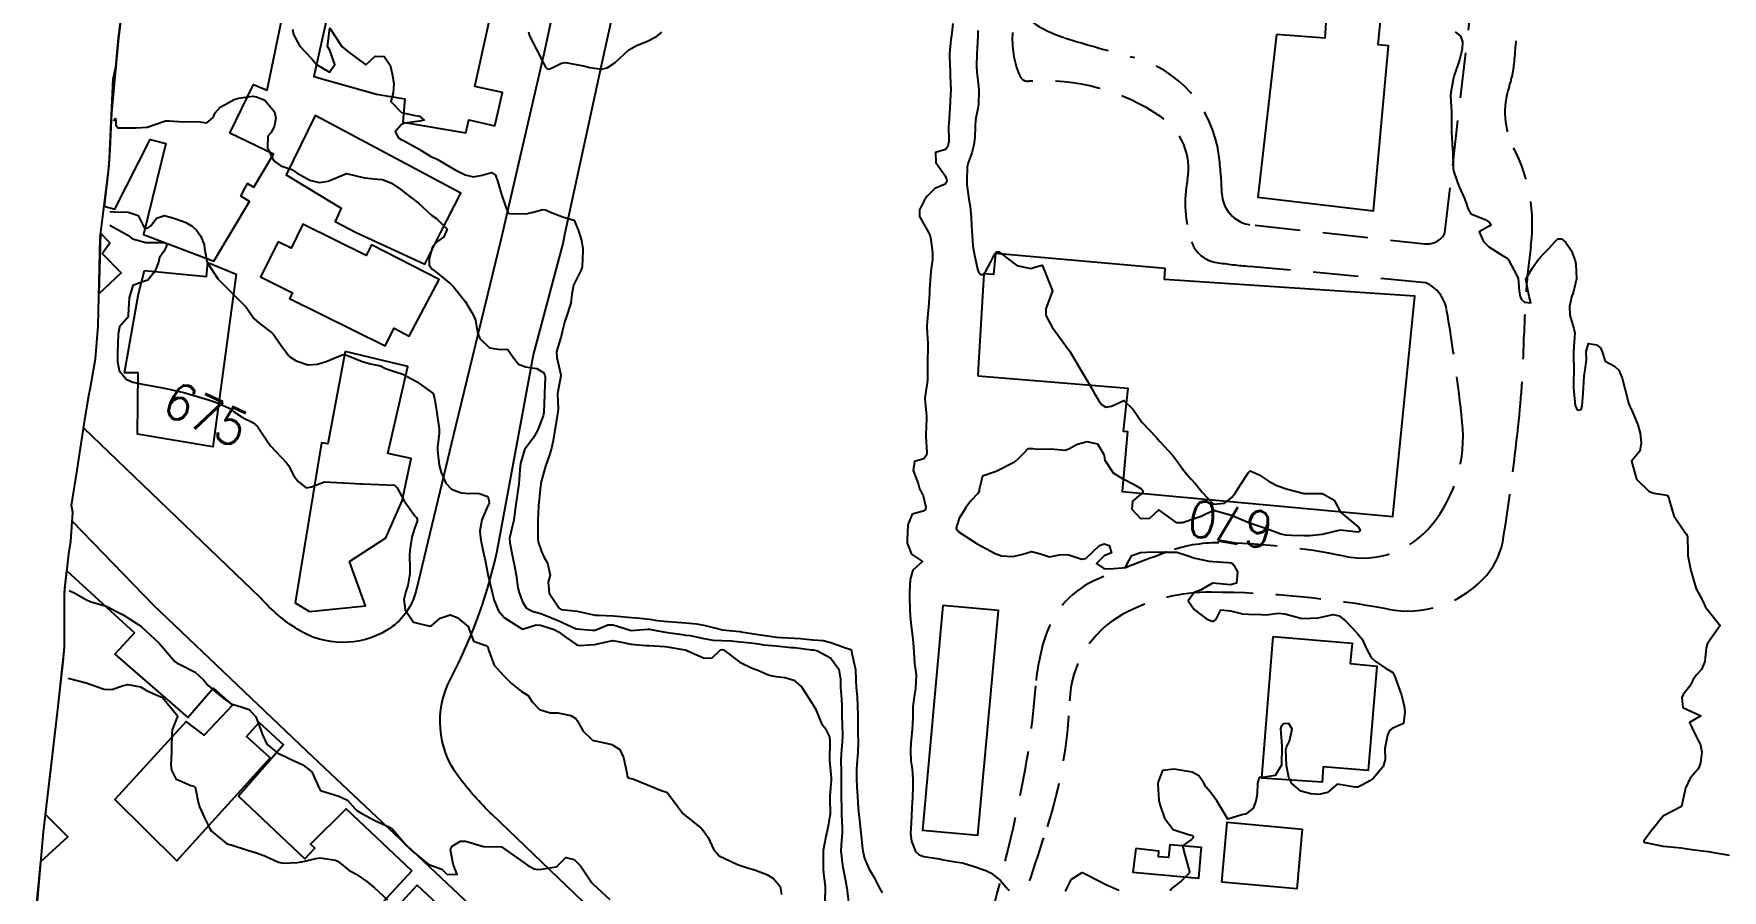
# Model space of a CAD drawing. Header units: metres. Extents: x 298520 to 308411, y 7433745 to 7450750.
# Drawn here: x 300229.9 to 300416, y 7446177.2 to 7446271.7 of the extents above; entities that cross this region are included whole.
import ezdxf
from ezdxf.enums import TextEntityAlignment as Align

# ---------------------------------------------------------------- set-up
doc = ezdxf.new("R2010")
doc.units = ezdxf.units.M
doc.header["$LTSCALE"] = 10
doc.linetypes.add('DASHED', pattern=[0.75, 0.5, -0.25])
for name, color, linetype in [('Area', 45, 'Continuous'), ('Cotas', 45, 'Continuous'), ('Curvas de Nivel 1m', 11, 'Continuous'), ('Curvas de Nivel 5m', 15, 'Continuous'), ('Edificações', 30, 'Continuous'), ('Vias Primárias', 230, 'Continuous'), ('Vias Secundárias', 230, 'DASHED')]:
    doc.layers.add(name, color=color, linetype=linetype)
doc.styles.add('Style-STANDARD', font='STANDARD.shx')

msp = doc.modelspace()

# ---------------------------------------------------------------- linework, layer by layer
at = {"layer": 'Area'}
msp.add_polyline3d([(300230.27, 7446175.63, 683.62), (300230.97, 7446183.68, 679.78), (300232.6, 7446197.51, 679.99), (300233.3, 7446204.05, 680.42), (300233.27, 7446210.06, 676.9), (300233.78, 7446214.33, 675.45), (300233.98, 7446215.68, 676.4), (300234.21, 7446218.93, 675.37), (300234.05, 7446219.64, 675.31), (300234.69, 7446223.55, 675.14), (300234.98, 7446225.49, 675.03), (300235.61, 7446229.59, 678.17), (300236, 7446231.96, 676.95), (300236.12, 7446232.47, 677.21), (300236.7, 7446235.82, 675.6), (300237, 7446239.41, 678.09), (300237.21, 7446249.15, 675.05), (300238.2, 7446257.13, 673.59), (300238.66, 7446266.71, 672.76), (300238.96, 7446267.99, 672.73), (300239.23, 7446271.22, 672.77), (300240.27, 7446279.22, 678.83)], dxfattribs=at)
at = {"layer": 'Curvas de Nivel 1m', "flags": 128}
for points, elevation in [([(300258.4, 7446272.18), (300258.54, 7446271.57), (300259.23, 7446270.31), (300260.5, 7446268.95), (300261.06, 7446268.29), (300262.48, 7446267.42), (300263.1, 7446268.27), (300262.52, 7446269.84), (300262.27, 7446270.27), (300262.54, 7446272.27), (300263.85, 7446270.26), (300264.51, 7446269.72), (300266.49, 7446268.23), (300267.53, 7446269.19), (300268.51, 7446269.15), (300269.19, 7446268.19), (300269.41, 7446267.26), (300269.57, 7446266.19), (300269.51, 7446265.14), (300269.24, 7446264.19), (300270.44, 7446263), (300271.93, 7446262.67), (300272.43, 7446262.58), (300272.92, 7446262.15), (300272.42, 7446262.01), (300270.8, 7446261.79), (300270.42, 7446261.67), (300269.73, 7446260.87), (300270.1, 7446260.18), (300270.4, 7446260.01), (300270.73, 7446259.85), (300272.38, 7446258.94), (300273.65, 7446258.14), (300274.17, 7446257.93), (300274.37, 7446257.84), (300275.1, 7446257.39), (300276.36, 7446256.68), (300277.44, 7446256.1), (300278.35, 7446255.89), (300279.31, 7446256.08), (300280.36, 7446256.38), (300280.79, 7446256.06), (300281.05, 7446255.35), (300281.4, 7446254.05), (300282.01, 7446252.34), (300282.14, 7446252.04), (300282.3, 7446251.86), (300284.11, 7446251.82), (300284.3, 7446251.84), (300284.44, 7446251.87), (300284.95, 7446252), (300286.01, 7446252.29), (300286.31, 7446252.27), (300286.84, 7446251.98), (300288.3, 7446251.45), (300289.47, 7446251.13), (300289.95, 7446249.94), (300290.27, 7446248.89), (300290.42, 7446247.94), (300290.43, 7446247.76), (300290.33, 7446245.94), (300290.32, 7446245.85), (300290.23, 7446245.63), (300289.37, 7446243.95), (300289.19, 7446242.96), (300289.1, 7446241.96), (300288.58, 7446240.38), (300288.42, 7446239.97), (300288.15, 7446238.81), (300287.98, 7446238.13), (300287.93, 7446237.97), (300287.5, 7446236.6), (300287.54, 7446235.98), (300288.01, 7446234.05), (300288.01, 7446233.97), (300287.68, 7446232.37), (300287.64, 7446231.97), (300287.7, 7446230.32), (300287.67, 7446229.97), (300287.43, 7446228.58), (300287.33, 7446227.98), (300287.15, 7446226.84), (300286.96, 7446225.98), (300286.74, 7446225.23), (300286.31, 7446223.99), (300286.23, 7446223.72), (300285.95, 7446222.67), (300285.8, 7446222.14), (300285.77, 7446221.99), (300285.75, 7446221.8), (300285.57, 7446220), (300285.54, 7446219.61), (300285.46, 7446218), (300285.45, 7446216.42), (300285.46, 7446216), (300285.51, 7446215.64), (300285.86, 7446214.59), (300286.13, 7446213.99), (300286.52, 7446213.31), (300286.83, 7446211.98), (300286.61, 7446211.19), (300286.71, 7446209.98), (300287.79, 7446208.33), (300288.02, 7446208.2), (300289.78, 7446208.01), (300290.11, 7446207.94), (300291.78, 7446207.58), (300292.13, 7446207.57), (300293.78, 7446207.51), (300294.21, 7446207.46), (300295.77, 7446207.32), (300296.36, 7446207.28), (300297.77, 7446207.11), (300298.62, 7446206.99), (300299.77, 7446206.88), (300300.77, 7446206.81), (300301.77, 7446206.74), (300302.94, 7446206.61), (300303.76, 7446206.47), (300305.5, 7446206.01), (300305.76, 7446205.96), (300307.73, 7446205.75), (300307.75, 7446205.75), (300307.87, 7446205.73), (300309.75, 7446205.45), (300311.27, 7446205.21), (300311.75, 7446205.15), (300312.31, 7446205.11), (300313.75, 7446205.04), (300314.42, 7446204.98), (300315.75, 7446204.86), (300316.89, 7446204.76), (300317.74, 7446204.57), (300319.37, 7446203.96), (300319.74, 7446203.87), (300319.94, 7446203.79), (300320.03, 7446203.59), (300320.11, 7446203.2), (300320.46, 7446201.58), (300320.51, 7446200.4), (300320.53, 7446199.58), (300320.64, 7446198.55), (300320.69, 7446197.57), (300320.71, 7446196.51), (300320.72, 7446195.57), (300320.74, 7446194.68), (300320.76, 7446193.57), (300320.73, 7446192.44), (300320.64, 7446191.57), (300320.59, 7446190.59), (300320.59, 7446189.57), (300320.62, 7446188.64), (300320.69, 7446187.57), (300320.78, 7446186.31), (300320.85, 7446185.57), (300320.92, 7446184.98), (300321.06, 7446183.57), (300321.25, 7446181.8), (300321.27, 7446181.57), (300321.46, 7446180.75), (300321.99, 7446179.56), (300322.51, 7446178.63), (300323.07, 7446177.55), (300323.41, 7446176.96)], 672), ([(300284.41, 7446271.88), (300284.54, 7446271.45), (300285.27, 7446270), (300286.07, 7446268.42), (300286.3, 7446267.99), (300286.49, 7446267.8), (300286.71, 7446267.77), (300287.18, 7446267.98), (300288.07, 7446268.41), (300288.5, 7446268.5), (300290.27, 7446268.17), (300290.5, 7446268.12), (300291.18, 7446267.93), (300292.49, 7446267.75), (300293.11, 7446267.91), (300293.94, 7446268.46), (300294.51, 7446268.99), (300294.97, 7446269.43), (300295.5, 7446269.88), (300296.13, 7446270.27), (300296.53, 7446270.45), (300297.55, 7446270.84), (300298.54, 7446271.36), (300299.12, 7446271.84)], 671), ([(300331.2, 7446272.81), (300331.05, 7446271.45), (300330.97, 7446271.02), (300330.83, 7446269.46), (300330.83, 7446269.15), (300330.9, 7446267.46), (300330.92, 7446267.02), (300330.97, 7446265.46), (300330.95, 7446264.97), (300330.86, 7446263.46), (300330.74, 7446261.78), (300330.73, 7446261.47), (300330.74, 7446259.8), (300330.69, 7446259.47), (300330.63, 7446259.23), (300330.39, 7446258.91), (300329.29, 7446258.58), (300329.32, 7446257.48), (300330.36, 7446255.99), (300330.51, 7446255.62), (300330.53, 7446255.47), (300330.5, 7446255.31), (300330.35, 7446255.1), (300329.21, 7446254.61), (300328.33, 7446253.74), (300328.22, 7446253.59), (300328.15, 7446253.49), (300327.54, 7446252.27), (300327.52, 7446251.5), (300328.29, 7446250.17), (300328.67, 7446249.49), (300328.79, 7446248.97), (300328.95, 7446247.48), (300328.94, 7446246.79), (300328.79, 7446245.48), (300328.73, 7446244.98), (300328.62, 7446243.49), (300328.61, 7446243.08), (300328.53, 7446241.49), (300328.49, 7446241.18), (300328.32, 7446239.49), (300328.32, 7446239.33), (300328.43, 7446237.49), (300328.43, 7446237.19), (300328.39, 7446235.49), (300328.39, 7446235.21), (300328.39, 7446233.49), (300328.37, 7446233.2), (300328.12, 7446231.49), (300328.12, 7446231.44), (300328.28, 7446229.49), (300328.28, 7446229.24), (300328.24, 7446227.49), (300328.24, 7446227.26), (300328.33, 7446225.49), (300328.29, 7446225.19), (300327.99, 7446224.81), (300326.97, 7446224.51), (300326.83, 7446223.5), (300327.37, 7446222.07), (300327.53, 7446221.5), (300327.67, 7446221.22), (300327.94, 7446220.74), (300328.22, 7446219.49), (300328.19, 7446219.22), (300327.92, 7446219.02), (300326.72, 7446218.7), (300326.24, 7446217.51), (300326.18, 7446215.82), (300326.18, 7446215.52), (300326.64, 7446214.28), (300327.85, 7446213.49), (300326.8, 7446212.54), (300326.51, 7446211.51), (300326.44, 7446210.14), (300326.43, 7446209.51), (300326.46, 7446208.18), (300326.48, 7446207.51), (300326.56, 7446206.72), (300326.71, 7446205.51), (300326.81, 7446204.57), (300326.9, 7446203.5), (300326.98, 7446202.24), (300327.1, 7446201.5), (300327.16, 7446200.96), (300327.08, 7446199.5), (300326.99, 7446198.81), (300326.8, 7446197.5), (300326.78, 7446196.37), (300326.77, 7446195.5), (300326.69, 7446194.57), (300326.58, 7446193.51), (300326.52, 7446192.58), (300326.57, 7446191.51), (300326.71, 7446190.64), (300326.79, 7446189.5), (300326.79, 7446188.73), (300326.76, 7446187.5), (300326.69, 7446186.34), (300326.65, 7446185.5), (300326.62, 7446184.62), (300326.55, 7446183.5), (300326.63, 7446182.65), (300327.1, 7446181.5), (300327.47, 7446181.13), (300327.99, 7446180.96), (300329.46, 7446180.73), (300330.37, 7446180.54), (300331.45, 7446180.37), (300332.26, 7446180.25), (300333.45, 7446179.9), (300334.83, 7446179.41), (300335.44, 7446179.12), (300336.4, 7446178.35), (300337.27, 7446177.37), (300337.42, 7446177.22)], 671), ([(300386.55, 7446271.87), (300387.15, 7446271.39), (300387.37, 7446270.79), (300387.34, 7446269.98), (300387.03, 7446268.79), (300386.5, 7446267.16), (300386.42, 7446266.88), (300386.4, 7446266.8), (300386.08, 7446265.2), (300386.05, 7446264.8), (300386.15, 7446263.1), (300386.16, 7446262.8), (300386.15, 7446261.08), (300386.16, 7446260.8), (300386.28, 7446258.91), (300386.29, 7446258.8), (300386.34, 7446256.83), (300386.34, 7446256.8), (300386.37, 7446256.55), (300386.82, 7446255.25), (300387.02, 7446254.79), (300387.6, 7446253.51), (300387.85, 7446252.78), (300387.95, 7446252.41), (300388.31, 7446251.8), (300389.87, 7446251.19), (300390.3, 7446250.88), (300390.41, 7446250.75), (300390.49, 7446250.56), (300390.3, 7446250.44), (300389.21, 7446249.84), (300389.68, 7446248.76), (300390.27, 7446248.17), (300391.79, 7446247.2), (300392.26, 7446246.97), (300392.38, 7446246.86), (300392.45, 7446246.73), (300393.08, 7446245.56), (300393.52, 7446244.71), (300393.62, 7446243.3), (300393.72, 7446242.71), (300393.88, 7446242.38), (300394.2, 7446242.08), (300394.9, 7446241.99), (300394.74, 7446242.69), (300394.35, 7446244.58), (300394.38, 7446244.7), (300395.08, 7446245.86), (300395.68, 7446246.69), (300395.93, 7446247.01), (300396.26, 7446247.37), (300396.93, 7446248.01), (300397.51, 7446248.67), (300397.89, 7446249.06), (300398.28, 7446249.04), (300398.78, 7446248.65), (300399.37, 7446247.75), (300399.79, 7446246.64), (300399.88, 7446246.27), (300399.95, 7446244.63), (300399.6, 7446243.25), (300399.38, 7446242.64), (300399.15, 7446241.6), (300399.21, 7446240.64), (300399.64, 7446239.16), (300399.74, 7446238.64), (300399.73, 7446238.22), (300399.61, 7446236.64), (300399.6, 7446236.11), (300399.64, 7446234.64), (300399.59, 7446233.13), (300399.62, 7446232.64), (300399.66, 7446232.21), (300399.8, 7446230.63), (300400.06, 7446230.15), (300400.46, 7446230.23), (300400.56, 7446230.63), (300400.66, 7446232.04), (300400.72, 7446232.62), (300400.78, 7446233.95), (300400.88, 7446234.62), (300401.04, 7446235.7), (300400.99, 7446236.62), (300401.25, 7446237.51), (300402.14, 7446237.36), (300402.59, 7446237.05), (300402.77, 7446236.6), (300403.11, 7446235.58), (300404.12, 7446235.03), (300404.61, 7446234.58), (300404.99, 7446233.68), (300405.27, 7446232.57), (300405.67, 7446230.96), (300405.8, 7446230.56), (300406.06, 7446230.05), (300406.71, 7446228.55), (300406.95, 7446227.63), (300407.05, 7446226.55), (300406.91, 7446225.65), (300405.99, 7446224.56), (300406.54, 7446222.55), (300407.95, 7446221.19), (300408.45, 7446221.03), (300409.95, 7446220.79), (300410.12, 7446220.51), (300410.16, 7446220.29), (300410.67, 7446218.5), (300411.89, 7446216.7), (300412.05, 7446216.49), (300412.19, 7446216.19), (300412.22, 7446214.49), (300412.22, 7446214.13), (300412.53, 7446212.48), (300412.83, 7446211.48), (300413.12, 7446210.48), (300413.81, 7446209.2), (300414.04, 7446208.7), (300414.17, 7446208.46), (300415.77, 7446206.44), (300414.38, 7446204.46), (300414.24, 7446203.96), (300414.09, 7446202.46), (300413.71, 7446201.58), (300413.18, 7446201), (300412.78, 7446200.48), (300412.43, 7446199.75), (300411.69, 7446198.81), (300411.56, 7446198.49), (300411.67, 7446197.38), (300413.65, 7446196.47), (300412.39, 7446195.73), (300412.97, 7446194.48), (300413.61, 7446193.27), (300413.75, 7446192.47), (300413.59, 7446191.27), (300413.39, 7446190.66), (300413.25, 7446190.47), (300412.47, 7446189.58), (300411.95, 7446188.49), (300411.87, 7446188.17), (300411.53, 7446186.49), (300409.52, 7446185.45), (300409.1, 7446184.94), (300408.8, 7446184.53), (300408.21, 7446183.83), (300407.5, 7446182.88), (300407.35, 7446182.68), (300407.38, 7446182.54), (300407.49, 7446182.5), (300407.55, 7446182.49), (300409.49, 7446182.11), (300409.92, 7446182.08), (300411.48, 7446181.93), (300412.15, 7446181.82), (300413.48, 7446181.64), (300414.44, 7446181.5), (300415.48, 7446181.32), (300416.79, 7446181.11)], 669), ([(300238.71, 7446262.02), (300238.87, 7446262.32), (300238.96, 7446262.16), (300238.94, 7446261.61), (300239.15, 7446261.29), (300240.41, 7446261.28), (300241.17, 7446261.29), (300242.41, 7446261.35), (300243.26, 7446261.66), (300244.42, 7446262.06), (300244.83, 7446262.08), (300246.42, 7446261.97), (300247.95, 7446261.98), (300248.42, 7446261.92), (300248.99, 7446261.86), (300249.66, 7446262.43), (300249.9, 7446262.96), (300250.44, 7446263.56), (300250.98, 7446263.88), (300251.98, 7446264.4), (300252.45, 7446264.55), (300254.04, 7446264.79), (300254.46, 7446264.72), (300255.35, 7446264.36), (300256.43, 7446263.05), (300256.59, 7446262.35), (300256.41, 7446261.39), (300256.01, 7446260.75), (300255.68, 7446260.36), (300255.66, 7446259.08), (300255.99, 7446258.35), (300256.37, 7446257.65), (300257.12, 7446257.1), (300258.36, 7446256.71), (300258.92, 7446256.31), (300260.34, 7446255.51), (300261.37, 7446255.27), (300262.34, 7446255.4), (300264.35, 7446256.25), (300266.35, 7446255.78), (300267.78, 7446255.64), (300268.35, 7446255.61), (300269.33, 7446255.21), (300270.34, 7446254.5), (300270.76, 7446254.18), (300272.32, 7446252.97), (300273.24, 7446252.15), (300273.79, 7446251.63), (300274.29, 7446251.31), (300275.48, 7446250.12), (300275.11, 7446249.28), (300274.27, 7446248.67), (300273.86, 7446248.14), (300273.47, 7446246.92), (300273.47, 7446246.14), (300273.81, 7446245.71), (300274.23, 7446245.43), (300275.84, 7446244.11), (300276.21, 7446243.74), (300277.49, 7446242.1), (300278.17, 7446240.94), (300278.47, 7446240.39), (300278.58, 7446240.08), (300278.79, 7446238.72), (300279.06, 7446238.08), (300280.13, 7446237.04), (300281.33, 7446236.85), (300282.13, 7446236.9), (300282.7, 7446236.03), (300283.31, 7446235.23), (300284.1, 7446234.96), (300285.35, 7446234.75), (300286.1, 7446234.29), (300286.24, 7446233.99), (300286.26, 7446233.82), (300286.18, 7446231.99), (300286.18, 7446231.87), (300286.13, 7446229.99), (300286.12, 7446229.91), (300286.04, 7446229.55), (300285.46, 7446228), (300284.94, 7446227.08), (300284.12, 7446226.02), (300283.99, 7446225.79), (300283.58, 7446224.42), (300283.52, 7446224.02), (300283.4, 7446222.57), (300283.35, 7446222.03), (300283.18, 7446220.77), (300283.08, 7446220.03), (300282.94, 7446219), (300282.8, 7446218.03), (300282.64, 7446217.29), (300282.35, 7446216.04), (300282.36, 7446215.55), (300282.67, 7446214.03), (300282.9, 7446212.97), (300283.08, 7446212.03), (300283.27, 7446210.57), (300283.39, 7446210.02), (300283.79, 7446208.96), (300284.16, 7446208.38), (300284.83, 7446208), (300285.78, 7446207.74), (300286.14, 7446207.62), (300287.77, 7446206.93), (300289.61, 7446206.09), (300289.75, 7446206.05), (300291.41, 7446205.93), (300291.73, 7446205.9), (300291.75, 7446205.91), (300291.78, 7446205.92), (300293.16, 7446206.51), (300293.76, 7446206.5), (300295.74, 7446205.89), (300297.58, 7446206.03), (300297.76, 7446206.02), (300298.67, 7446205.84), (300299.75, 7446205.64), (300301.37, 7446205.43), (300301.75, 7446205.38), (300302.24, 7446205.31), (300303.75, 7446205), (300304.8, 7446204.82), (300305.74, 7446204.77), (300306.75, 7446204.73), (300307.74, 7446204.64), (300308.95, 7446204.51), (300309.74, 7446204.4), (300310.35, 7446204.31), (300311.74, 7446204.17), (300313.38, 7446204.02), (300313.74, 7446203.99), (300315.61, 7446203.76), (300315.73, 7446203.75), (300315.83, 7446203.74), (300316.3, 7446203.63), (300317.72, 7446202.87), (300318.65, 7446201.6), (300318.83, 7446200.47), (300318.82, 7446199.6), (300318.93, 7446198.34), (300318.97, 7446197.6), (300318.98, 7446196.26), (300318.99, 7446195.6), (300319.03, 7446194.19), (300319.01, 7446193.6), (300318.9, 7446192.29), (300318.86, 7446191.6), (300318.88, 7446190.29), (300318.9, 7446189.6), (300318.9, 7446188.24), (300318.89, 7446187.6), (300318.91, 7446186.21), (300318.94, 7446185.6), (300319.01, 7446184.08), (300319, 7446183.59), (300318.88, 7446182.2), (300318.86, 7446181.6), (300319.05, 7446179.99), (300319.12, 7446179.59), (300319.43, 7446177.92), (300319.49, 7446177.59), (300319.51, 7446177.5), (300319.72, 7446175.59)], 673), ([(300238.3, 7446252.06), (300238.81, 7446252.05), (300240.3, 7446251.98), (300241.39, 7446251.62), (300241.96, 7446250.51), (300242.06, 7446250.29), (300242.28, 7446250.23), (300242.52, 7446250.27), (300242.8, 7446250.5), (300243.44, 7446251.35), (300244.29, 7446251.63), (300245.46, 7446251.31), (300246.29, 7446251), (300246.67, 7446250.85), (300247.34, 7446250.45), (300247.84, 7446250.01), (300248.27, 7446249.4), (300248.68, 7446248.44), (300248.72, 7446247.98), (300249.01, 7446246.43), (300250.21, 7446244.61), (300250.39, 7446244.42), (300252.19, 7446242.61), (300252.42, 7446242.4), (300253.31, 7446241.52), (300254.07, 7446240.37), (300254.11, 7446240.31), (300254.16, 7446240.26), (300254.72, 7446239.8), (300256.15, 7446238.69), (300256.31, 7446238.52), (300256.45, 7446238.35), (300257.18, 7446237.28), (300257.89, 7446236.32), (300257.98, 7446236.2), (300258.11, 7446236.06), (300258.82, 7446235.6), (300260.1, 7446235.15), (300261.16, 7446235.24), (300262.11, 7446235.52), (300263.89, 7446236.25), (300264.04, 7446236.32), (300264.11, 7446236.31), (300264.28, 7446236.25), (300266.11, 7446235.52), (300267.03, 7446235.29), (300268.1, 7446235.06), (300268.66, 7446234.77), (300270.09, 7446234.29), (300270.49, 7446234.18), (300272.08, 7446233.34), (300273.78, 7446232.13), (300273.92, 7446231.99), (300274.06, 7446231.45), (300274.29, 7446230.13), (300274.33, 7446229.84), (300274.57, 7446228.12), (300274.58, 7446227.56), (300274.39, 7446226.13), (300274.39, 7446225.73), (300274.58, 7446224.12), (300274.79, 7446223.29), (300275.33, 7446222.12), (300275.94, 7446221.45), (300276.99, 7446221.04), (300277.93, 7446220.97), (300278.88, 7446221.02), (300279.93, 7446220.64), (300280.1, 7446220.06), (300280.08, 7446219.9), (300279.92, 7446219.54), (300279.28, 7446218.07), (300279.08, 7446216.88), (300279.14, 7446216.07), (300279.26, 7446215.46), (300279.55, 7446214.06), (300279.6, 7446213.81), (300279.84, 7446212.66), (300279.96, 7446212.06), (300279.99, 7446211.9), (300280.41, 7446210.05), (300280.65, 7446209.2), (300281.13, 7446208.05), (300281.77, 7446207.27), (300283.75, 7446206.02), (300285.27, 7446206.49), (300285.76, 7446206.45), (300287.24, 7446205.98), (300287.75, 7446205.73), (300288.59, 7446205.12), (300289.74, 7446204.28), (300290, 7446204.21), (300291.74, 7446204.35), (300293.01, 7446204.64), (300293.74, 7446204.79), (300294.49, 7446204.64), (300295.74, 7446204.37), (300297.35, 7446204.24), (300297.74, 7446204.22), (300299.46, 7446204.11), (300299.74, 7446204.07), (300299.94, 7446204.04), (300301.43, 7446203.8), (300301.73, 7446203.73), (300301.87, 7446203.66), (300303.72, 7446202.86), (300304.65, 7446202.84), (300305.58, 7446203.75), (300305.73, 7446203.77), (300305.93, 7446203.75), (300307.71, 7446202.38), (300309.07, 7446201.72), (300309.7, 7446201.49), (300310.97, 7446200.97), (300311.69, 7446200.79), (300312.67, 7446200.69), (300313.69, 7446200.4), (300314.51, 7446199.65), (300315.67, 7446197.89), (300315.76, 7446197.74), (300315.82, 7446197.64), (300316.06, 7446197.23), (300316.73, 7446195.62), (300317.11, 7446195.1), (300317.62, 7446194.16), (300317.65, 7446193.61), (300317.65, 7446193.57), (300317.62, 7446191.61), (300317.62, 7446191.57), (300317.78, 7446189.61), (300317.78, 7446189.39), (300317.63, 7446187.61), (300317.63, 7446187.52), (300317.66, 7446185.61), (300317.65, 7446185.47), (300317.5, 7446184.54), (300317.3, 7446183.61), (300317.23, 7446183.35), (300316.91, 7446181.62), (300316.89, 7446180.18), (300316.9, 7446179.62), (300316.94, 7446179.12), (300317.14, 7446177.61), (300317.1, 7446175.91)], 674), ([(300233.8, 7446210.28), (300234.42, 7446209.98), (300235.79, 7446209.22), (300236.24, 7446209.03), (300237.78, 7446208.6), (300237.89, 7446208.56), (300239.77, 7446207.62), (300241.48, 7446206.52), (300241.76, 7446206.29), (300243.73, 7446204.49), (300245.45, 7446202.47), (300245.71, 7446202.28), (300246.04, 7446202.13), (300247.7, 7446201.28), (300248.59, 7446200.44), (300249.1, 7446199.85), (300249.67, 7446199.34), (300250.77, 7446198.41), (300251.66, 7446197.8), (300252.75, 7446197.48), (300253.65, 7446197.15), (300254.39, 7446196.36), (300254.86, 7446195.12), (300255.1, 7446194.36), (300255.6, 7446193.34), (300256.79, 7446192.34), (300257.59, 7446191.97), (300258.2, 7446191.7), (300259.57, 7446191.08), (300260.53, 7446190.29), (300261.41, 7446188.42), (300261.48, 7446188.28), (300261.54, 7446188.23), (300261.62, 7446188.2), (300263.54, 7446187.63), (300264.47, 7446187.18), (300265.33, 7446186.23), (300265.52, 7446186.05), (300266.05, 7446185.69), (300267.5, 7446184.92), (300269.12, 7446184.19), (300269.36, 7446184.06), (300269.49, 7446183.94), (300270.99, 7446182.16), (300271.47, 7446181.71), (300273.34, 7446180.14), (300273.44, 7446180.09), (300274.88, 7446179.56), (300275.43, 7446179.02), (300276.56, 7446178.97), (300276.13, 7446180.1), (300275.84, 7446181.74), (300276.02, 7446182.1), (300276.93, 7446182.64), (300277.48, 7446182.64), (300279.47, 7446182.07), (300281.47, 7446182.04), (300283.45, 7446180.64), (300284.32, 7446180.01), (300285.05, 7446179.61), (300285.44, 7446179.54), (300285.85, 7446179.57), (300287.44, 7446179.81), (300287.56, 7446179.85), (300287.66, 7446179.97), (300288.56, 7446180.86), (300289.45, 7446180.63), (300290.16, 7446179.94), (300290.66, 7446179.15), (300291.42, 7446178.06), (300291.56, 7446177.92), (300293.41, 7446176.23)], 676), ([(300233.68, 7446200.61), (300235.68, 7446200.12), (300236.82, 7446199.72), (300237.67, 7446199.41), (300238.5, 7446199.39), (300239.68, 7446199.76), (300240.28, 7446199.93), (300241.67, 7446199.66), (300242.38, 7446199.22), (300243.66, 7446198.68), (300244.07, 7446198.49), (300245.64, 7446196.61), (300245.72, 7446196.47), (300245.73, 7446196.38), (300245.64, 7446196.13), (300245.16, 7446194.93), (300245.11, 7446194.47), (300245.09, 7446192.98), (300245.07, 7446192.48), (300245.01, 7446191.04), (300245.07, 7446190.47), (300245.55, 7446189.51), (300247.22, 7446188.78), (300247.55, 7446188.7), (300247.67, 7446188.57), (300247.72, 7446188.45), (300248.03, 7446186.94), (300248.18, 7446186.44), (300248.73, 7446185.21), (300249.12, 7446184.43), (300249.24, 7446184.17), (300249.49, 7446183.77), (300251.13, 7446182.4), (300251.47, 7446182.27), (300251.64, 7446182.23), (300253.46, 7446181.66), (300254.46, 7446181.37), (300255.45, 7446181.01), (300256.89, 7446180.34), (300257.44, 7446180.21), (300258.98, 7446180.31), (300259.37, 7446180.37), (300259.44, 7446180.39), (300260.98, 7446180.75), (300261.45, 7446180.81), (300263.16, 7446180.55), (300263.45, 7446180.42), (300263.65, 7446180.26), (300264.64, 7446179.45), (300265.43, 7446179.01), (300266.61, 7446178.22), (300267.42, 7446177.55), (300268.88, 7446176.2)], 677), ([(300343.58, 7446177.14), (300343.7, 7446177.3), (300344.27, 7446178.45), (300345.44, 7446179.2), (300345.56, 7446179.16), (300347.43, 7446178.21), (300348.07, 7446177.89), (300349.42, 7446177.27), (300349.5, 7446177.23)], 671)]:
    msp.add_lwpolyline(points, dxfattribs=dict(at, elevation=elevation))
at = {"layer": 'Curvas de Nivel 5m', "flags": 128}
for points, elevation in [([(300333.95, 7446272.02), (300333.94, 7446271.43), (300333.87, 7446270.07), (300333.83, 7446269.43), (300333.8, 7446268.12), (300333.84, 7446267.43), (300334.03, 7446265.87), (300334.07, 7446265.42), (300334.02, 7446263.85), (300333.95, 7446263.42), (300333.7, 7446262.16), (300333.67, 7446261.43), (300333.61, 7446260.23), (300333.5, 7446259.43), (300333.3, 7446258.52), (300332.9, 7446257.43), (300332.79, 7446257.01), (300332.73, 7446255.44), (300332.75, 7446255.03), (300332.98, 7446253.43), (300333.12, 7446252.63), (300333.23, 7446251.43), (300333.27, 7446250.45), (300333.32, 7446249.43), (300333.41, 7446248.28), (300333.55, 7446247.43), (300333.93, 7446245.72), (300334.03, 7446245.42), (300334.23, 7446245.13), (300334.5, 7446245.14), (300334.79, 7446245.41), (300335.37, 7446246.53), (300335.82, 7446247.4), (300336.01, 7446247.64), (300336.26, 7446247.64), (300336.56, 7446247.39), (300338.24, 7446246.1), (300339.79, 7446245.8), (300340.24, 7446245.93), (300341.05, 7446246.14), (300341.37, 7446245.33), (300342.2, 7446243.32), (300341.45, 7446241.33), (300341.45, 7446240.6), (300342.16, 7446239.32), (300343.63, 7446237.31), (300344.13, 7446236.58), (300344.91, 7446235.29), (300346.08, 7446233.28), (300346.82, 7446232.02), (300347.27, 7446231.26), (300347.59, 7446230.78), (300348.06, 7446230.48), (300348.68, 7446230.62), (300350.06, 7446231.23), (300351.06, 7446230.23), (300351.76, 7446229.2), (300352.04, 7446228.83), (300353.6, 7446227.18), (300353.79, 7446226.96), (300354.01, 7446226.71), (300355.43, 7446225.17), (300355.99, 7446224.45), (300356.51, 7446223.69), (300356.94, 7446223.15), (300357.42, 7446222.6), (300357.95, 7446222.05), (300358.68, 7446221.12), (300359.93, 7446219.81), (300361.13, 7446219.9), (300361.94, 7446220.55), (300362.34, 7446221.08), (300363, 7446222.12), (300363.63, 7446223.07), (300363.75, 7446223.27), (300363.97, 7446223.48), (300364.96, 7446223.05), (300365.96, 7446222.37), (300366.82, 7446221.9), (300367.95, 7446221.51), (300369.94, 7446220.99), (300371.94, 7446220.97), (300373.24, 7446220.25), (300373.92, 7446218.94), (300375.9, 7446217.26), (300376.11, 7446216.92), (300376.03, 7446216.78), (300375.89, 7446216.73), (300373.89, 7446216.94), (300371.89, 7446216.46), (300370.55, 7446216.32), (300369.89, 7446216.3), (300368.54, 7446216.35), (300367.89, 7446216.4), (300367.36, 7446216.49), (300365.89, 7446217.04), (300363.9, 7446217.7), (300362.94, 7446218.1), (300361.91, 7446218.54), (300359.92, 7446219.11), (300358.58, 7446218.46), (300357.91, 7446218.23), (300356.51, 7446217.76), (300355.9, 7446217.74), (300353.92, 7446219.18), (300352.88, 7446218.22), (300351.91, 7446218.2), (300350.98, 7446219.22), (300351.02, 7446220.13), (300351.94, 7446220.9), (300352.19, 7446221.21), (300351.95, 7446221.49), (300351.32, 7446221.85), (300349.96, 7446222.56), (300348.9, 7446223.24), (300347.99, 7446224.61), (300347.91, 7446225.17), (300347.89, 7446225.25), (300347.17, 7446226.43), (300346.01, 7446226.69), (300344.89, 7446226.4), (300344, 7446225.86), (300343.58, 7446225.72), (300342, 7446225.85), (300340.48, 7446225.83), (300340, 7446225.89), (300339.46, 7446225.9), (300338.95, 7446225.36), (300338.49, 7446224.87), (300337.98, 7446224.42), (300335.97, 7446223.4), (300334.48, 7446222.9), (300334.11, 7446221.42), (300334.11, 7446221.25), (300333.94, 7446220.98), (300333.17, 7446220.19), (300332.64, 7446219.43), (300332.37, 7446218.98), (300331.91, 7446218.25), (300331.7, 7446217.64), (300331.63, 7446217.44), (300331.56, 7446217.11), (300331.89, 7446216.71), (300333.87, 7446215.42), (300335.86, 7446214.38), (300336.57, 7446214.1), (300337.86, 7446214.05), (300338.92, 7446214.3), (300339.87, 7446214.6), (300340.86, 7446214.34), (300341.86, 7446213.99), (300342.96, 7446214.21), (300343.86, 7446214.24), (300345.41, 7446213.73), (300345.86, 7446213.81), (300347.38, 7446215.26), (300347.87, 7446215.42), (300348.43, 7446215.24), (300348.67, 7446214.44), (300347.86, 7446214.11), (300347.02, 7446213.26), (300347.84, 7446212.71), (300348.43, 7446212.66), (300349.85, 7446212.78), (300350.23, 7446212.84), (300350.42, 7446213.22), (300350.93, 7446214.15), (300351.87, 7446214.47), (300353.22, 7446214.54), (300353.87, 7446214.5), (300354.53, 7446214.51), (300355.87, 7446214.53), (300356.91, 7446214.19), (300357.86, 7446213.85), (300359.46, 7446213.51), (300359.86, 7446213.47), (300361.57, 7446213.38), (300361.86, 7446213.33), (300362.03, 7446213.26), (300362.18, 7446213.09), (300362.57, 7446212.35), (300362.45, 7446211.08), (300361.82, 7446210.92), (300359.82, 7446211.11), (300358.57, 7446210.37), (300357.81, 7446210.08), (300357.14, 7446209.14), (300357.79, 7446208.21), (300359.2, 7446207.12), (300359.77, 7446206.9), (300359.97, 7446206.91), (300360.22, 7446207.11), (300360.72, 7446208.17), (300361.79, 7446208.06), (300363.12, 7446207.73), (300363.78, 7446207.69), (300365.2, 7446207.63), (300365.78, 7446207.62), (300367.04, 7446207.77), (300367.78, 7446207.72), (300369.54, 7446207.23), (300369.78, 7446207.19), (300371.46, 7446207.29), (300371.78, 7446207.34), (300373.11, 7446207.63), (300373.78, 7446207.5), (300374.49, 7446206.93), (300375.76, 7446205.59), (300376.3, 7446204.91), (300376.78, 7446203.87), (300377.32, 7446202.9), (300377.73, 7446202.49), (300378.87, 7446201.73), (300379.71, 7446201.24), (300379.89, 7446200.87), (300379.99, 7446200.58), (300380.63, 7446198.86), (300380.94, 7446197.58), (300381.03, 7446196.86), (300380.87, 7446195.62), (300379.63, 7446195.07), (300379.33, 7446194.87), (300379.1, 7446194.35), (300378.83, 7446192.88), (300378.84, 7446191.64), (300378.64, 7446190.88), (300377.57, 7446189.61), (300377.16, 7446189.31), (300376.44, 7446188.91), (300375.85, 7446188.62), (300375.56, 7446188.59), (300373.56, 7446188.94), (300372.51, 7446188), (300371.55, 7446187.8), (300370.64, 7446187.88), (300369.55, 7446188.18), (300368.56, 7446189.01), (300368.24, 7446189.68), (300367.97, 7446191.01), (300367.9, 7446192.72), (300367.98, 7446193.01), (300368.29, 7446193.68), (300368.59, 7446195.01), (300368.24, 7446195.62), (300367.64, 7446195.6), (300367.38, 7446195.28), (300367.32, 7446195.02), (300367.46, 7446193.18), (300367.46, 7446193.02), (300367.44, 7446191.16), (300367.42, 7446191.02), (300366.71, 7446189.89), (300365.57, 7446189.72), (300364.95, 7446189.67), (300364.79, 7446189.05), (300364.73, 7446187.86), (300364.58, 7446187.05), (300364.31, 7446186.28), (300363.52, 7446185.68), (300363.05, 7446185.54), (300361.51, 7446185.09), (300360.31, 7446187.1), (300359.55, 7446188.1), (300359.1, 7446188.66), (300358.81, 7446189.12), (300358.3, 7446189.86), (300357.57, 7446190.25), (300356.26, 7446190.47), (300355.58, 7446190.58), (300354.3, 7446190.45), (300353.83, 7446189.18), (300353.81, 7446188.93), (300353.9, 7446187.18), (300354, 7446186.71), (300354.54, 7446185.17), (300355.5, 7446183.93), (300357.28, 7446183.36), (300357.49, 7446183.32), (300357.62, 7446183.27), (300357.73, 7446183.14), (300357.66, 7446182.97), (300357.49, 7446182.85), (300356.5, 7446182.13), (300356.77, 7446181.15), (300357.29, 7446179.29), (300357.25, 7446179.14), (300356.36, 7446178.23), (300355.43, 7446177.56), (300355.24, 7446177.35), (300355.15, 7446177.16)], 670), ([(300238.28, 7446250.56), (300240.27, 7446249.45), (300240.79, 7446249.05), (300242.26, 7446248.65), (300244.1, 7446248.66), (300244.26, 7446248.64), (300244.48, 7446248.49), (300244.52, 7446248.23), (300244.25, 7446247.65), (300243.75, 7446246.98), (300243.63, 7446246.5), (300243.26, 7446245.47), (300242.46, 7446244.51), (300242.29, 7446244.43), (300242.21, 7446244.41), (300240.83, 7446243.91), (300240.42, 7446242.54), (300240.32, 7446240.69), (300240.29, 7446240.54), (300240.16, 7446240.26), (300239.35, 7446239.35), (300239.19, 7446238.55), (300239.17, 7446237.5), (300239.13, 7446236.55), (300239.12, 7446235.53), (300239.31, 7446234.55), (300240.08, 7446233.6), (300240.8, 7446233.25), (300242.08, 7446233), (300242.49, 7446232.93), (300244.07, 7446232.63), (300244.81, 7446232.48), (300246.07, 7446232.19), (300246.43, 7446232.1), (300248.06, 7446231.65), (300249.17, 7446231.31), (300250.05, 7446231), (300251.35, 7446230.41), (300252.04, 7446229.96), (300252.98, 7446229.33), (300254.03, 7446228.8), (300254.56, 7446228.36), (300255.74, 7446226.61), (300255.9, 7446226.35), (300255.99, 7446226.23), (300257.79, 7446224.33), (300257.97, 7446224.07), (300258.58, 7446222.94), (300259.04, 7446222.31), (300259.94, 7446221.6), (300260.52, 7446221.72), (300261.95, 7446222.28), (300263.95, 7446222.14), (300264.06, 7446222.14), (300265.95, 7446222.05), (300266.13, 7446222.05), (300267.95, 7446221.98), (300269.65, 7446221.89), (300269.94, 7446221.61), (300270.72, 7446220.17), (300271.91, 7446218.51), (300272.08, 7446218.33), (300272.17, 7446218.16), (300272.15, 7446217.91), (300271.89, 7446217.22), (300271.63, 7446216.41), (300271.58, 7446216.16), (300271.34, 7446214.69), (300271.31, 7446214.17), (300271.35, 7446212.66), (300271.35, 7446212.16), (300271.14, 7446210.84), (300270.9, 7446210.17), (300270.67, 7446209.29), (300270.82, 7446208.17), (300271.76, 7446206.79), (300273.55, 7446206.35), (300273.76, 7446206.44), (300274.68, 7446207.22), (300275.78, 7446207.62), (300276.57, 7446207.31), (300277.76, 7446206.32), (300277.86, 7446206.09), (300278.36, 7446204.7), (300279.73, 7446204.22), (300279.94, 7446204.06), (300280.03, 7446203.75), (300280.63, 7446202.05), (300281.7, 7446200.89), (300282.56, 7446200.03), (300283.67, 7446199.17), (300284.38, 7446198.72), (300284.85, 7446198), (300285.65, 7446197.18), (300286.82, 7446196.8), (300287.65, 7446196.81), (300289.1, 7446196.49), (300289.64, 7446196.17), (300289.81, 7446195.95), (300290.47, 7446194.78), (300291.32, 7446193.92), (300291.49, 7446193.8), (300291.61, 7446193.75), (300291.82, 7446193.7), (300293.61, 7446193.31), (300294.48, 7446192.76), (300294.9, 7446191.88), (300295.26, 7446190.19), (300295.29, 7446189.87), (300295.36, 7446189.68), (300295.56, 7446189.6), (300295.91, 7446189.51), (300297.55, 7446188.85), (300299.17, 7446188.21), (300299.55, 7446188.09), (300299.71, 7446188), (300299.87, 7446187.83), (300300.92, 7446186.41), (300301.37, 7446185.8), (300301.43, 7446185.72), (300301.51, 7446185.64), (300302.17, 7446185.13), (300303.5, 7446184.04), (300303.73, 7446183.78), (300304.22, 7446183.04), (300304.82, 7446181.77), (300305.46, 7446181.04), (300306.77, 7446180.42), (300307.45, 7446180.09), (300308.55, 7446179.72), (300309.44, 7446179.46), (300310.7, 7446178.96), (300311.43, 7446178.53), (300312.15, 7446177.67), (300312.31, 7446176.77)], 675)]:
    msp.add_lwpolyline(points, dxfattribs=dict(at, elevation=elevation))
at = {"layer": 'Edificações'}
msp.add_lwpolyline([(300239.63, 7446274.36), (300239.23, 7446271.22), (300238.48, 7446262.93), (300238.33, 7446259.7), (300238.26, 7446258.21), (300238.08, 7446256.13), (300237.65, 7446252.66), (300238.85, 7446252.34), (300242.73, 7446259.99), (300244.44, 7446259.58), (300242.01, 7446249.55), (300249.74, 7446246.59), (300253.68, 7446253.18), (300252.72, 7446253.76), (300253.17, 7446254.6), (300253.47, 7446255.15), (300254.15, 7446254.76), (300256.32, 7446258.38), (300251.52, 7446260.7), (300254.12, 7446266.07), (300255.62, 7446265.43), (300258.47, 7446279.2)], dxfattribs=at)
for points in [[(300262.88, 7446276.38), (300260.76, 7446266.97), (300267.67, 7446265.01), (300270.79, 7446264.48), (300270.56, 7446261.93), (300277.52, 7446260.74), (300277.85, 7446262.17), (300280.73, 7446261.52), (300281.56, 7446265.17), (300278.52, 7446265.86), (300280.1, 7446273)], [(300366.87, 7446271.59), (300364.82, 7446253.65), (300377.57, 7446252.14), (300379.21, 7446270.35), (300378.09, 7446270.45), (300378.37, 7446273.52), (300372.4, 7446274.06), (300372.19, 7446271.16)], [(300274.72, 7446249.71), (300276.96, 7446254.08), (300260.93, 7446262.67), (300257.71, 7446256.11), (300263.77, 7446252.44), (300263.12, 7446250.96), (300265.37, 7446249.79), (300272.99, 7446246.26)], [(300256.82, 7446248.72), (300254.89, 7446244.88), (300258.41, 7446243.12), (300258.09, 7446242.47), (300268.64, 7446237.26), (300269.64, 7446239.2), (300271.26, 7446238.32), (300274.59, 7446244.59), (300267.14, 7446248.38), (300266.55, 7446247.22), (300259.55, 7446250.66), (300258.26, 7446248.04)], [(300333.97, 7446233.96), (300350.5, 7446232.6), (300349.99, 7446227.86), (300350.44, 7446227.82), (300349.86, 7446221.19), (300379.68, 7446218.46), (300382.12, 7446242.72), (300354.53, 7446244.56), (300354.61, 7446245.77), (300335.89, 7446247.44), (300335.69, 7446245.11), (300334.6, 7446245.2), (300333.98, 7446234.72)], [(300242.1, 7446245.55), (300248.92, 7446244.89), (300249.08, 7446246.46), (300252.19, 7446245.16), (300249.63, 7446226.13), (300241.35, 7446227.52), (300241.39, 7446234.29), (300239.91, 7446234.3), (300241.46, 7446243.01)], [(300264.21, 7446236.65), (300262.31, 7446226.46), (300261.62, 7446226.58), (300258.72, 7446208.93), (300260.3, 7446207.96), (300266.48, 7446208.59), (300264.7, 7446213.5), (300268.7, 7446216.1), (300270.51, 7446220.17), (300271.48, 7446224.84), (300268.94, 7446225.4), (300271.13, 7446234.98)], [(300330.1, 7446208.62), (300327.85, 7446183.87), (300333.97, 7446183.31), (300336.23, 7446208.07)], [(300366.52, 7446205.23), (300375.2, 7446204.48), (300374.99, 7446202.24), (300377.93, 7446201.96), (300376.99, 7446190.45), (300372.03, 7446190.85), (300371.9, 7446189.16), (300365.24, 7446189.59)], [(300360.84, 7446178.13), (300361.44, 7446184.73), (300369.7, 7446183.98), (300369.1, 7446177.38)], [(300351.38, 7446181.84), (300351.05, 7446179.24), (300358.31, 7446178.58), (300358.56, 7446181.63), (300358.59, 7446181.97), (300355.1, 7446182.26), (300354.98, 7446180.84), (300353.86, 7446180.94), (300353.91, 7446181.56)]]:
    msp.add_lwpolyline(points, close=True, dxfattribs=at)
at = {"layer": 'Edificações', "elevation": 676.97}
msp.add_lwpolyline([(300237.07, 7446242.99), (300239.54, 7446245.32), (300237.45, 7446247.44), (300238.28, 7446248.6), (300237.27, 7446249.68)], close=True, dxfattribs=at)
at = {"layer": 'Edificações', "elevation": 676.08}
for points in [[(300229.9, 7446172.42), (300230.62, 7446179.65), (300230.69, 7446180.41), (300233.67, 7446183.14), (300231.2, 7446185.59), (300231.81, 7446190.81), (300232.6, 7446197.51), (300233.13, 7446202.44), (300233.3, 7446204.05), (300233.29, 7446205.95), (300233.27, 7446209.46), (300233.33, 7446210.54), (300233.56, 7446212.47), (300241.01, 7446205.63), (300238.82, 7446203.25), (300246.89, 7446196.3), (300249.66, 7446199.51), (300251.82, 7446197.65), (300248.67, 7446194.32), (300246.69, 7446195.83), (300238.83, 7446187.26), (300245.65, 7446180.49), (300255.95, 7446191.84), (300253.35, 7446194.2), (300254.73, 7446195.72), (300257.43, 7446193.27), (300252.45, 7446187.62), (300259.79, 7446180.72), (300260.89, 7446181.89), (300260.41, 7446182.33), (300264.34, 7446186.2), (300271.58, 7446179.38), (300267.98, 7446175.48)], [(300269.18, 7446174.58), (300272.14, 7446177.82), (300278.74, 7446171.65)]]:
    msp.add_lwpolyline(points, dxfattribs=at)
at = {"layer": 'Vias Primárias', "elevation": 667.72}
msp.add_lwpolyline([(300250.62, 7446386.42), (300297.05, 7446375.99, -0.071224), (300303.4, 7446373.58, -0.311493), (300307.2, 7446365.94), (300298.43, 7446326.7), (300286.14, 7446269.61), (300281.43, 7446249.1), (300276.38, 7446228.36), (300272.03, 7446210.27, -0.200925), (300268.83, 7446205.91, -0.281542), (300259.02, 7446205.97, -0.074006), (300254.88, 7446209.49), (300235.4, 7446228.19)], format="xyb", dxfattribs=at)
at = {"layer": 'Vias Primárias'}
msp.add_lwpolyline([(300234.14, 7446217.94), (300243.1, 7446208.68), (300259.96, 7446192.62), (300281.23, 7446172.53), (300304.09, 7446149.94), (300309.66, 7446157.5), (300280.42, 7446185.58, -0.041013), (300276.69, 7446189.81, -0.289393), (300275.85, 7446200.58, 0.071829), (300281.13, 7446215.43), (300284.97, 7446236.25), (300288.24, 7446248.55), (300288.45, 7446249.53), (300292.47, 7446268.17), (300300.53, 7446304.66)], format="xyb", dxfattribs=at)
at = {"layer": 'Vias Secundárias'}
for points in [[(300394.26, 7446278.31, 0.033363), (300393.12, 7446268.96, -0.069371), (300392.5, 7446265.78, 0.205505), (300393, 7446259.09, -0.154814), (300394.9, 7446248.19, 0.028915), (300394.16, 7446238.59, -0.021807), (300393.51, 7446228.32, -0.013137), (300391.86, 7446215.96, -0.15471), (300389.63, 7446211.52, -0.250886), (300379.19, 7446208.22, 0.044531), (300359.7, 7446210.1, 0.126881), (300349.95, 7446207.67, 0.266192), (300344.07, 7446198.13, -0.070449), (300341.63, 7446184.24, -0.004335), (300337.26, 7446171.16, 0.023938)], [(300339.07, 7446273.61, 0.09416), (300343.52, 7446271.22, 0.014077), (300350.96, 7446269.1, -0.308528), (300360.52, 7446258.29, -0.022065), (300360.86, 7446254.05, 0.408025), (300364.53, 7446250.57), (300383.22, 7446248.5, 0.313602), (300385.44, 7446249.7), (300388.49, 7446276.15)], [(300335.08, 7446173.18, 0.016582), (300338.63, 7446187.67, 0.033609), (300340.33, 7446199.76, -0.06008), (300341.4, 7446205.25, -0.220325), (300347.25, 7446211.59, -0.009091), (300354.84, 7446214.55, -0.091381), (300360.51, 7446215.54, -0.04815), (300374.37, 7446214.06, 0.279242), (300383.97, 7446217.48, 0.200218), (300387.35, 7446228.86, 0.016544), (300385.61, 7446241.29, 0.247288), (300383.35, 7446244.2), (300363.89, 7446246.02, -0.012462), (300360.26, 7446246.44, -0.283627), (300357.52, 7446248.73, -0.127701), (300357.05, 7446255.59, 0.297337), (300354.21, 7446262.46, 0.168907), (300339.59, 7446266.43, -0.322578), (300338.53, 7446267.09, -0.117272), (300337.78, 7446271.82, 0.183368)]]:
    msp.add_lwpolyline(points, format="xyb", dxfattribs=at)

# ---------------------------------------------------------------- texts
at = {"layer": 'Cotas', "style": 'Style-STANDARD'}
for s, rotation, p in [('675', 334.5523, (300248.9, 7446229.71, 675)), ('670', 170.3674, (300361.82, 7446217.59, 670))]:
    msp.add_text(s, height=4, rotation=rotation, dxfattribs=at).set_placement(p, align=Align.MIDDLE_CENTER)

doc.saveas('drawing.dxf')
